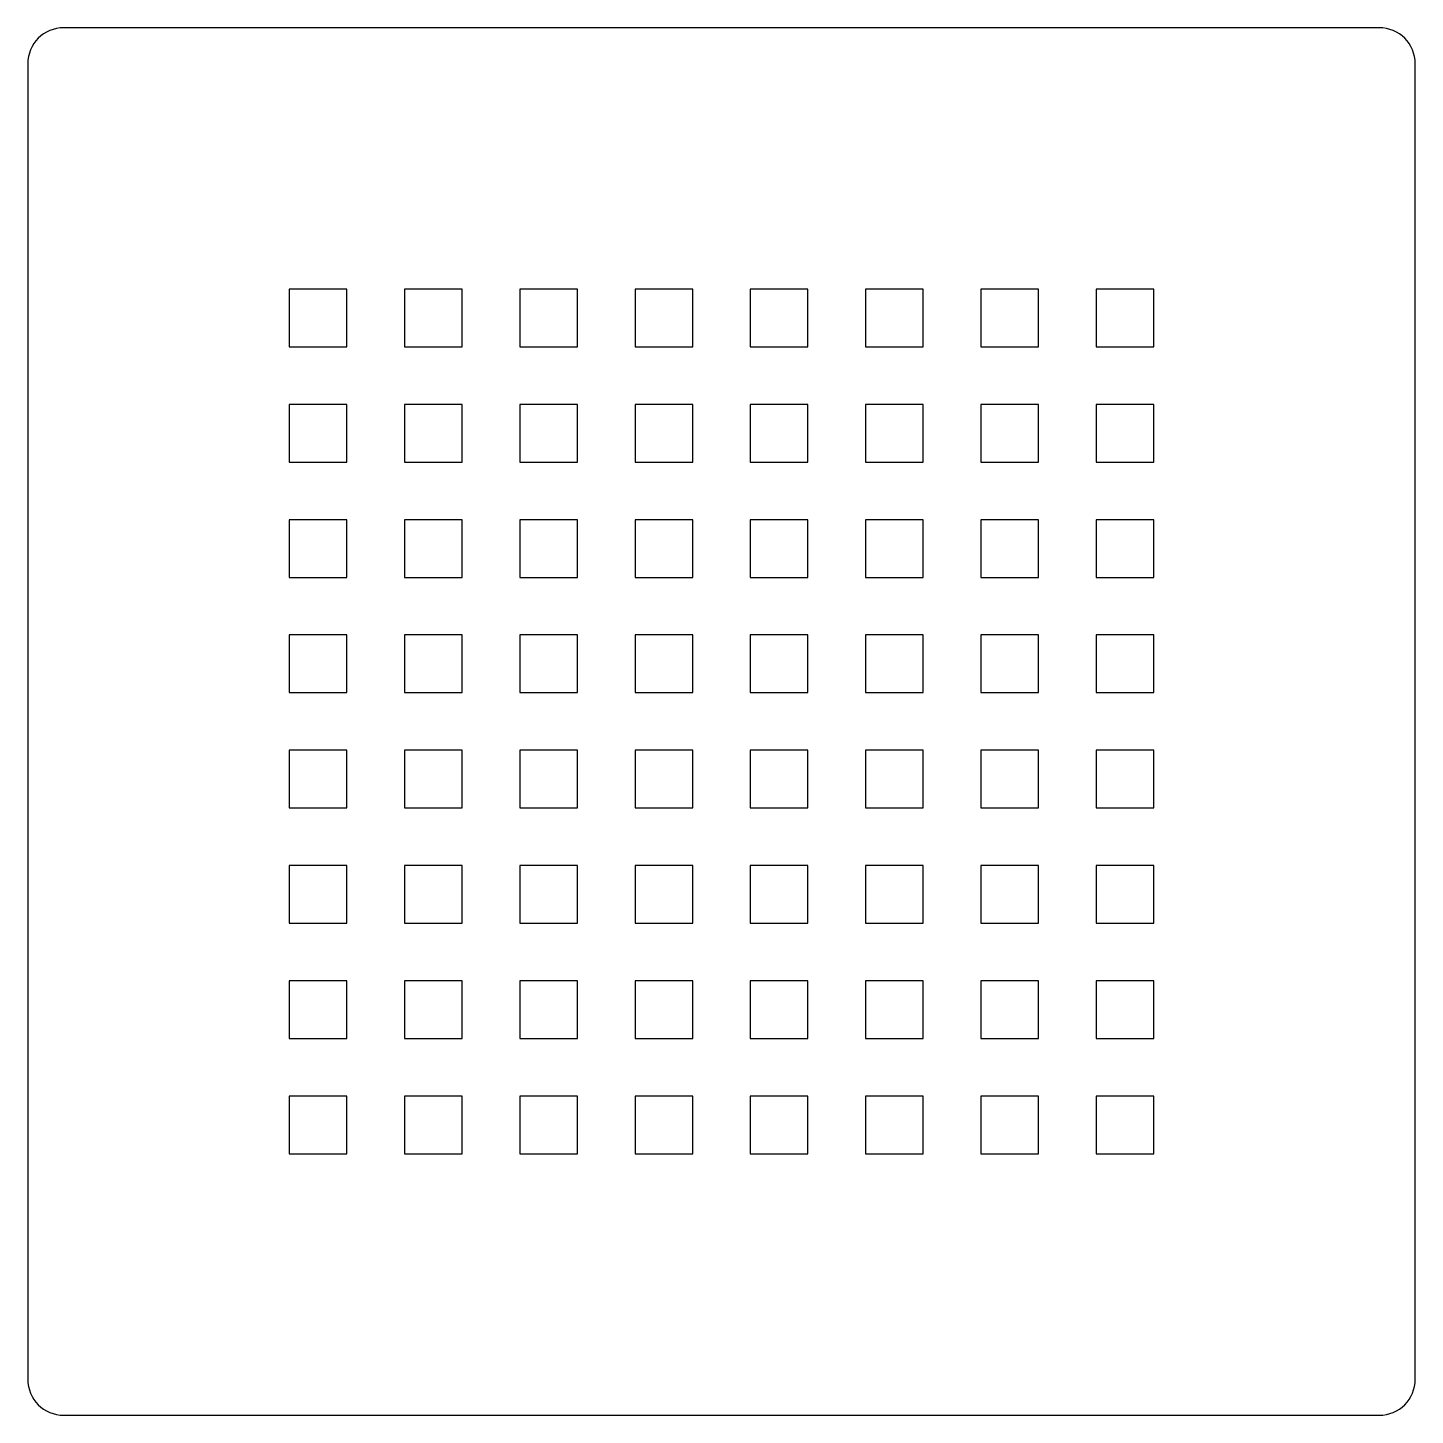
# Model space of a CAD drawing. Header units: millimetres. Extents: x -1016 to -246, y -1429 to -659.
import ezdxf

# ---------------------------------------------------------------- set-up
doc = ezdxf.new("R2010")
doc.units = ezdxf.units.MM
doc.layers.add('Predeterminada', color=178, linetype='Continuous', true_color=0x000000)
doc.layers.add('screen diplayed', color=178, linetype='Continuous', true_color=0x000000)

msp = doc.modelspace()

# ---------------------------------------------------------------- linework, layer by layer
at = {"layer": 'Predeterminada'}
for p, q in [((-265.97, -659.25), (-995.97, -659.25)), ((-1015.97, -679.25), (-1015.97, -1409.25)), ((-245.97, -1409.25), (-245.97, -679.25)), ((-995.97, -1429.25), (-265.97, -1429.25))]:
    msp.add_line(p, q, dxfattribs=at)
for centre, start, end in [((-995.97, -679.25), 90, 180), ((-265.97, -679.25), 0, 90), ((-995.97, -1409.25), 180, 270), ((-265.97, -1409.25), 270, 0)]:
    msp.add_arc(centre, 20, start, end, dxfattribs=at)
at = {"layer": 'screen diplayed'}
for points in [[(-870.97, -836.25), (-838.97, -836.25), (-838.97, -804.25), (-870.97, -804.25)], [(-806.97, -836.25), (-774.97, -836.25), (-774.97, -804.25), (-806.97, -804.25)], [(-742.97, -836.25), (-710.97, -836.25), (-710.97, -804.25), (-742.97, -804.25)], [(-678.97, -836.25), (-646.97, -836.25), (-646.97, -804.25), (-678.97, -804.25)], [(-614.97, -836.25), (-582.97, -836.25), (-582.97, -804.25), (-614.97, -804.25)], [(-550.97, -836.25), (-518.97, -836.25), (-518.97, -804.25), (-550.97, -804.25)], [(-486.97, -836.25), (-454.97, -836.25), (-454.97, -804.25), (-486.97, -804.25)], [(-422.97, -836.25), (-390.97, -836.25), (-390.97, -804.25), (-422.97, -804.25)], [(-870.97, -900.25), (-838.97, -900.25), (-838.97, -868.25), (-870.97, -868.25)], [(-806.97, -900.25), (-774.97, -900.25), (-774.97, -868.25), (-806.97, -868.25)], [(-742.97, -900.25), (-710.97, -900.25), (-710.97, -868.25), (-742.97, -868.25)], [(-678.97, -900.25), (-646.97, -900.25), (-646.97, -868.25), (-678.97, -868.25)], [(-614.97, -900.25), (-582.97, -900.25), (-582.97, -868.25), (-614.97, -868.25)], [(-550.97, -900.25), (-518.97, -900.25), (-518.97, -868.25), (-550.97, -868.25)], [(-486.97, -900.25), (-454.97, -900.25), (-454.97, -868.25), (-486.97, -868.25)], [(-422.97, -900.25), (-390.97, -900.25), (-390.97, -868.25), (-422.97, -868.25)], [(-870.97, -964.25), (-838.97, -964.25), (-838.97, -932.25), (-870.97, -932.25)], [(-806.97, -964.25), (-774.97, -964.25), (-774.97, -932.25), (-806.97, -932.25)], [(-742.97, -964.25), (-710.97, -964.25), (-710.97, -932.25), (-742.97, -932.25)], [(-678.97, -964.25), (-646.97, -964.25), (-646.97, -932.25), (-678.97, -932.25)], [(-614.97, -964.25), (-582.97, -964.25), (-582.97, -932.25), (-614.97, -932.25)], [(-550.97, -964.25), (-518.97, -964.25), (-518.97, -932.25), (-550.97, -932.25)], [(-486.97, -964.25), (-454.97, -964.25), (-454.97, -932.25), (-486.97, -932.25)], [(-422.97, -964.25), (-390.97, -964.25), (-390.97, -932.25), (-422.97, -932.25)], [(-870.97, -1028.25), (-838.97, -1028.25), (-838.97, -996.25), (-870.97, -996.25)], [(-806.97, -1028.25), (-774.97, -1028.25), (-774.97, -996.25), (-806.97, -996.25)], [(-742.97, -1028.25), (-710.97, -1028.25), (-710.97, -996.25), (-742.97, -996.25)], [(-678.97, -1028.25), (-646.97, -1028.25), (-646.97, -996.25), (-678.97, -996.25)], [(-614.97, -1028.25), (-582.97, -1028.25), (-582.97, -996.25), (-614.97, -996.25)], [(-550.97, -1028.25), (-518.97, -1028.25), (-518.97, -996.25), (-550.97, -996.25)], [(-486.97, -1028.25), (-454.97, -1028.25), (-454.97, -996.25), (-486.97, -996.25)], [(-422.97, -1028.25), (-390.97, -1028.25), (-390.97, -996.25), (-422.97, -996.25)], [(-870.97, -1092.25), (-838.97, -1092.25), (-838.97, -1060.25), (-870.97, -1060.25)], [(-806.97, -1092.25), (-774.97, -1092.25), (-774.97, -1060.25), (-806.97, -1060.25)], [(-742.97, -1092.25), (-710.97, -1092.25), (-710.97, -1060.25), (-742.97, -1060.25)], [(-678.97, -1092.25), (-646.97, -1092.25), (-646.97, -1060.25), (-678.97, -1060.25)], [(-614.97, -1092.25), (-582.97, -1092.25), (-582.97, -1060.25), (-614.97, -1060.25)], [(-550.97, -1092.25), (-518.97, -1092.25), (-518.97, -1060.25), (-550.97, -1060.25)], [(-486.97, -1092.25), (-454.97, -1092.25), (-454.97, -1060.25), (-486.97, -1060.25)], [(-422.97, -1092.25), (-390.97, -1092.25), (-390.97, -1060.25), (-422.97, -1060.25)], [(-870.97, -1156.25), (-838.97, -1156.25), (-838.97, -1124.25), (-870.97, -1124.25)], [(-806.97, -1156.25), (-774.97, -1156.25), (-774.97, -1124.25), (-806.97, -1124.25)], [(-742.97, -1156.25), (-710.97, -1156.25), (-710.97, -1124.25), (-742.97, -1124.25)], [(-678.97, -1156.25), (-646.97, -1156.25), (-646.97, -1124.25), (-678.97, -1124.25)], [(-614.97, -1156.25), (-582.97, -1156.25), (-582.97, -1124.25), (-614.97, -1124.25)], [(-550.97, -1156.25), (-518.97, -1156.25), (-518.97, -1124.25), (-550.97, -1124.25)], [(-486.97, -1156.25), (-454.97, -1156.25), (-454.97, -1124.25), (-486.97, -1124.25)], [(-422.97, -1156.25), (-390.97, -1156.25), (-390.97, -1124.25), (-422.97, -1124.25)], [(-870.97, -1220.25), (-838.97, -1220.25), (-838.97, -1188.25), (-870.97, -1188.25)], [(-806.97, -1220.25), (-774.97, -1220.25), (-774.97, -1188.25), (-806.97, -1188.25)], [(-742.97, -1220.25), (-710.97, -1220.25), (-710.97, -1188.25), (-742.97, -1188.25)], [(-678.97, -1220.25), (-646.97, -1220.25), (-646.97, -1188.25), (-678.97, -1188.25)], [(-614.97, -1220.25), (-582.97, -1220.25), (-582.97, -1188.25), (-614.97, -1188.25)], [(-550.97, -1220.25), (-518.97, -1220.25), (-518.97, -1188.25), (-550.97, -1188.25)], [(-486.97, -1220.25), (-454.97, -1220.25), (-454.97, -1188.25), (-486.97, -1188.25)], [(-422.97, -1220.25), (-390.97, -1220.25), (-390.97, -1188.25), (-422.97, -1188.25)], [(-870.97, -1284.25), (-838.97, -1284.25), (-838.97, -1252.25), (-870.97, -1252.25)], [(-806.97, -1284.25), (-774.97, -1284.25), (-774.97, -1252.25), (-806.97, -1252.25)], [(-742.97, -1284.25), (-710.97, -1284.25), (-710.97, -1252.25), (-742.97, -1252.25)], [(-678.97, -1284.25), (-646.97, -1284.25), (-646.97, -1252.25), (-678.97, -1252.25)], [(-614.97, -1284.25), (-582.97, -1284.25), (-582.97, -1252.25), (-614.97, -1252.25)], [(-550.97, -1284.25), (-518.97, -1284.25), (-518.97, -1252.25), (-550.97, -1252.25)], [(-486.97, -1284.25), (-454.97, -1284.25), (-454.97, -1252.25), (-486.97, -1252.25)], [(-422.97, -1284.25), (-390.97, -1284.25), (-390.97, -1252.25), (-422.97, -1252.25)]]:
    msp.add_lwpolyline(points, close=True, dxfattribs=at)

doc.saveas('drawing.dxf')
